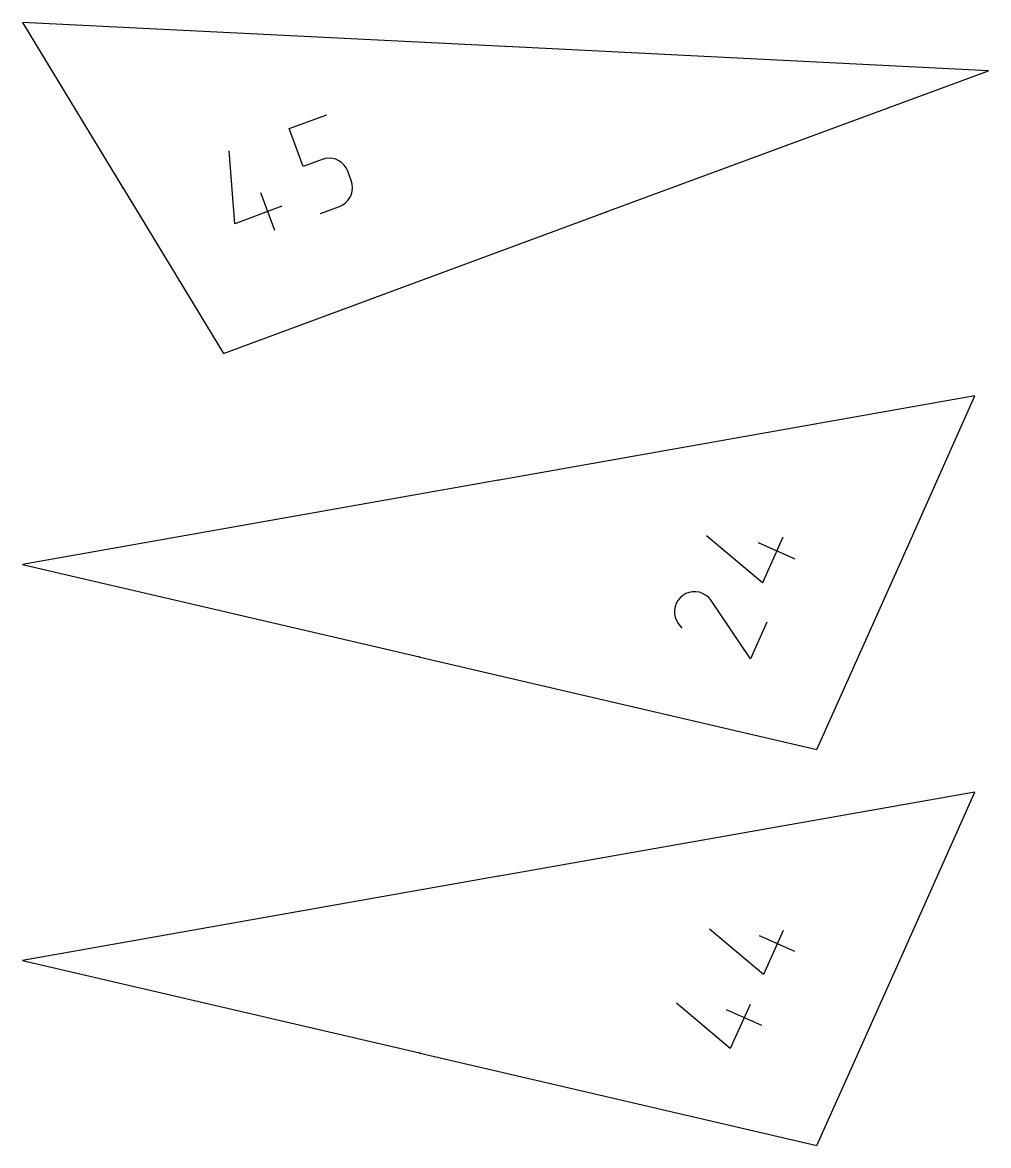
# Model space of a CAD drawing. Extents: x 0 to 200, y 0 to 297.
# Drawn here: x 56.5 to 128.6, y 151.3 to 235.2 of the extents above; entities that cross this region are included whole.
import ezdxf

# ---------------------------------------------------------------- set-up
doc = ezdxf.new("R2010")
doc.units = 0

msp = doc.modelspace()

# ---------------------------------------------------------------- linework, layer by layer
at = {"layer": 'annotation', "color": 1}
for p, q in [((92.53974, 233.382869), (92.542625, 233.391358)), ((92.545889, 233.382562), (92.53974, 233.382869)), ((92.543923, 233.380192), (92.544168, 233.385111)), ((92.549919, 233.379893), (92.554829, 233.386982)), ((92.554837, 233.379648), (92.549919, 233.379893)), ((92.55074, 233.389719), (92.550386, 233.389116)), ((92.551015, 233.39007), (92.55074, 233.389719)), ((92.551337, 233.390358), (92.551015, 233.39007)), ((92.551699, 233.390581), (92.551337, 233.390358)), ((92.552089, 233.390738), (92.551699, 233.390581)), ((92.552499, 233.390826), (92.552089, 233.390738)), ((92.55292, 233.390844), (92.552499, 233.390826)), ((92.553342, 233.39079), (92.55292, 233.390844)), ((92.553755, 233.390661), (92.553342, 233.39079)), ((92.554149, 233.390456), (92.553755, 233.390661)), ((92.554498, 233.390181), (92.554149, 233.390456)), ((92.554149, 233.390456), (92.554149, 233.390456)), ((92.554785, 233.389858), (92.554498, 233.390181)), ((92.555007, 233.389497), (92.554785, 233.389858)), ((92.554829, 233.386982), (92.554835, 233.386989)), ((92.554829, 233.386982), (92.554829, 233.386982)), ((92.554835, 233.386989), (92.55484, 233.386995)), ((92.55484, 233.386995), (92.554845, 233.387002)), ((92.554845, 233.387002), (92.554851, 233.387009)), ((92.554851, 233.387009), (92.554856, 233.387016)), ((92.554856, 233.387016), (92.554861, 233.387023)), ((92.554861, 233.387023), (92.554866, 233.387031)), ((92.554866, 233.387031), (92.554871, 233.387039)), ((92.554871, 233.387039), (92.554876, 233.387048)), ((92.554876, 233.387048), (92.555084, 233.387441)), ((92.554876, 233.387048), (92.554876, 233.387048)), ((92.555164, 233.389106), (92.555007, 233.389497)), ((92.555084, 233.387441), (92.555214, 233.387853)), ((92.555252, 233.388695), (92.555164, 233.389106)), ((92.555214, 233.387853), (92.555269, 233.388274)), ((92.555269, 233.388274), (92.555252, 233.388695)), ((76.390505, 227.257408), (79.204874, 228.297498)), ((77.433386, 224.435489), (76.390505, 227.257408)), ((72.31687, 220.150739), (71.900808, 225.598176)), ((78.84057, 224.955534), (77.433386, 224.435489)), ((79.101584, 225.026325), (78.84057, 224.955534)), ((79.363579, 225.049114), (79.101584, 225.026325)), ((79.621103, 225.026352), (79.363579, 225.049114)), ((79.868705, 224.960487), (79.621103, 225.026352)), ((80.100933, 224.853971), (79.868705, 224.960487)), ((80.312335, 224.709252), (80.100933, 224.853971)), ((80.497459, 224.528781), (80.312335, 224.709252)), ((80.650853, 224.315008), (80.497459, 224.528781)), ((80.767065, 224.070382), (80.650853, 224.315008)), ((81.026133, 223.369372), (80.767065, 224.070382)), ((80.767065, 224.070382), (80.767065, 224.070382)), ((81.096966, 223.107836), (81.026133, 223.369372)), ((63.951402, 222.819157), (63.948847, 222.823368)), ((63.955623, 222.821719), (63.951402, 222.819157)), ((63.954017, 222.82548), (63.953988, 222.82506)), ((63.953988, 222.82506), (63.954032, 222.824638)), ((63.954116, 222.825887), (63.954017, 222.82548)), ((63.954032, 222.824638), (63.95415, 222.824223)), ((63.954283, 222.826273), (63.954116, 222.825887)), ((63.95415, 222.824223), (63.954346, 222.823824)), ((63.954516, 222.826628), (63.954283, 222.826273)), ((63.954346, 222.823824), (63.955623, 222.821719)), ((63.954813, 222.826942), (63.954516, 222.826628)), ((63.95517, 222.827205), (63.954813, 222.826942)), ((63.956219, 222.827842), (63.95517, 222.827205)), ((63.95517, 222.827205), (63.95517, 222.827205)), ((63.964126, 222.814813), (63.955478, 222.812441)), ((63.956618, 222.828037), (63.956219, 222.827842)), ((63.957034, 222.828156), (63.956618, 222.828037)), ((63.957457, 222.828199), (63.957034, 222.828156)), ((63.957878, 222.82817), (63.957457, 222.828199)), ((63.958286, 222.82807), (63.957878, 222.82817)), ((63.958672, 222.827902), (63.958286, 222.82807)), ((63.959027, 222.827669), (63.958672, 222.827902)), ((63.959341, 222.827373), (63.959027, 222.827669)), ((63.959604, 222.827016), (63.959341, 222.827373)), ((63.960882, 222.824911), (63.959604, 222.827016)), ((63.959604, 222.827016), (63.959604, 222.827016)), ((63.963997, 222.819778), (63.959786, 222.817223)), ((63.960932, 222.820077), (63.964126, 222.814813)), ((75.301367, 219.652521), (74.261277, 222.46689)), ((81.030091, 222.339372), (81.096408, 222.587367)), ((81.096408, 222.587367), (81.119545, 222.845345)), ((81.119545, 222.845345), (81.096966, 223.107836)), ((80.139582, 221.440553), (80.383752, 221.5566)), ((80.383752, 221.5566), (80.597424, 221.709974)), ((80.597424, 221.709974), (80.778062, 221.895206)), ((80.778062, 221.895206), (80.92313, 222.106829)), ((80.92313, 222.106829), (81.030091, 222.339372)), ((75.835427, 221.451072), (72.31687, 220.150739)), ((78.732397, 220.920508), (80.139582, 221.440553)), ((80.139582, 221.440553), (80.139582, 221.440553)), ((100.046232, 221.01511), (100.048543, 221.015964)), ((100.046412, 221.021731), (100.047943, 221.01048)), ((100.047943, 221.01048), (100.052566, 221.012189)), ((100.053476, 221.021715), (100.059249, 221.023848)), ((100.054353, 221.024666), (100.056059, 221.020048)), ((100.059249, 221.023848), (100.059932, 221.014911)), ((92.032537, 200.988896), (92.032308, 200.98817)), ((92.032743, 200.989334), (92.032537, 200.988896)), ((92.033015, 200.989718), (92.032743, 200.989334)), ((92.033344, 200.990042), (92.033015, 200.989718)), ((92.03372, 200.990304), (92.033344, 200.990042)), ((92.034134, 200.990497), (92.03372, 200.990304)), ((92.034049, 200.978277), (92.037536, 200.986985)), ((92.039324, 200.979209), (92.034049, 200.978277)), ((92.034576, 200.990618), (92.034134, 200.990497)), ((92.035036, 200.990662), (92.034576, 200.990618)), ((92.035505, 200.990626), (92.035036, 200.990662)), ((92.035973, 200.990504), (92.035505, 200.990626)), ((92.036409, 200.990298), (92.035973, 200.990504)), ((92.035973, 200.990504), (92.035973, 200.990504)), ((92.036792, 200.990025), (92.036409, 200.990298)), ((92.037116, 200.989695), (92.036792, 200.990025)), ((92.037377, 200.989318), (92.037116, 200.989695)), ((92.03757, 200.988904), (92.037377, 200.989318)), ((92.037536, 200.986985), (92.037541, 200.986994)), ((92.037536, 200.986985), (92.037536, 200.986985)), ((92.037541, 200.986994), (92.037545, 200.987002)), ((92.037545, 200.987002), (92.037549, 200.98701)), ((92.037549, 200.98701), (92.037553, 200.987019)), ((92.037553, 200.987019), (92.037557, 200.987027)), ((92.037557, 200.987027), (92.03756, 200.987036)), ((92.03756, 200.987036), (92.037564, 200.987046)), ((92.037564, 200.987046), (92.037567, 200.987056)), ((92.037567, 200.987056), (92.03757, 200.987066)), ((92.03769, 200.988462), (92.03757, 200.988904)), ((92.03757, 200.987066), (92.037695, 200.987534)), ((92.03757, 200.987066), (92.03757, 200.987066)), ((92.037734, 200.988002), (92.03769, 200.988462)), ((92.037695, 200.987534), (92.037734, 200.988002)), ((92.042267, 200.990616), (92.042038, 200.989891)), ((92.042473, 200.991055), (92.042267, 200.990616)), ((92.042746, 200.991438), (92.042473, 200.991055)), ((92.043075, 200.991763), (92.042746, 200.991438)), ((92.043451, 200.992024), (92.043075, 200.991763)), ((92.043864, 200.992217), (92.043451, 200.992024)), ((92.04378, 200.979997), (92.047267, 200.988706)), ((92.049055, 200.98093), (92.04378, 200.979997)), ((92.044306, 200.992338), (92.043864, 200.992217)), ((92.044766, 200.992383), (92.044306, 200.992338)), ((92.045235, 200.992346), (92.044766, 200.992383)), ((92.045704, 200.992225), (92.045235, 200.992346)), ((92.04614, 200.992018), (92.045704, 200.992225)), ((92.045704, 200.992225), (92.045704, 200.992225)), ((92.046522, 200.991745), (92.04614, 200.992018)), ((92.046846, 200.991415), (92.046522, 200.991745)), ((92.047107, 200.991039), (92.046846, 200.991415)), ((92.0473, 200.990625), (92.047107, 200.991039)), ((92.047267, 200.988706), (92.047271, 200.988714)), ((92.047267, 200.988706), (92.047267, 200.988706)), ((92.047271, 200.988714), (92.047276, 200.988722)), ((92.047276, 200.988722), (92.04728, 200.988731)), ((92.04728, 200.988731), (92.047284, 200.988739)), ((92.047284, 200.988739), (92.047287, 200.988748)), ((92.047287, 200.988748), (92.047291, 200.988757)), ((92.047291, 200.988757), (92.047294, 200.988766)), ((92.047294, 200.988766), (92.047298, 200.988776)), ((92.047298, 200.988776), (92.047301, 200.988786)), ((92.047421, 200.990183), (92.0473, 200.990625)), ((92.047301, 200.988786), (92.047426, 200.989254)), ((92.047301, 200.988786), (92.047301, 200.988786)), ((92.047464, 200.989723), (92.047421, 200.990183)), ((92.047426, 200.989254), (92.047464, 200.989723)), ((111.744216, 193.307331), (107.559249, 196.818846)), ((113.274915, 196.731752), (111.744216, 193.307331)), ((114.187169, 195.092409), (111.448096, 196.316761)), ((121.718034, 194.068187), (121.727948, 194.060819)), ((121.720974, 194.074763), (121.723159, 194.079652)), ((121.723046, 194.06301), (121.72414, 194.065457)), ((121.723159, 194.079652), (121.728412, 194.071884)), ((121.727948, 194.060819), (121.730136, 194.065714)), ((121.728412, 194.071884), (121.728412, 194.071884)), ((121.728412, 194.071884), (121.728416, 194.071875)), ((121.728416, 194.071875), (121.728421, 194.071867)), ((121.728421, 194.071867), (121.728425, 194.071859)), ((121.728425, 194.071859), (121.72843, 194.071851)), ((121.72843, 194.071851), (121.728435, 194.071843)), ((121.728435, 194.071843), (121.728441, 194.071835)), ((121.728441, 194.071835), (121.728447, 194.071827)), ((121.728447, 194.071827), (121.728453, 194.071819)), ((121.728453, 194.071819), (121.72846, 194.07181)), ((121.72846, 194.07181), (121.72846, 194.07181)), ((121.72846, 194.07181), (121.728777, 194.071445)), ((121.728777, 194.071445), (121.729143, 194.07115)), ((121.729143, 194.07115), (121.729548, 194.070928)), ((121.729548, 194.070928), (121.729982, 194.07078)), ((121.729982, 194.07078), (121.730433, 194.070708)), ((121.730433, 194.070708), (121.73089, 194.070712)), ((121.73089, 194.070712), (121.731345, 194.070796)), ((121.731345, 194.070796), (121.731785, 194.070959)), ((121.731785, 194.070959), (121.732201, 194.071205)), ((121.732201, 194.071205), (121.732564, 194.071524)), ((121.732201, 194.071205), (121.732201, 194.071205)), ((121.732796, 194.07495), (121.732324, 194.075547)), ((121.732564, 194.071524), (121.732857, 194.071892)), ((121.733043, 194.074534), (121.732796, 194.07495)), ((121.732857, 194.071892), (121.733078, 194.072298)), ((121.733208, 194.074094), (121.733043, 194.074534)), ((121.733078, 194.072298), (121.733226, 194.072731)), ((121.733293, 194.07364), (121.733208, 194.074094)), ((121.733226, 194.072731), (121.733298, 194.073182)), ((121.733298, 194.073182), (121.733293, 194.07364)), ((105.587381, 192.195919), (105.423146, 191.989842)), ((105.790975, 192.374873), (105.587381, 192.195919)), ((106.023829, 192.512238), (105.790975, 192.374873)), ((105.790975, 192.374873), (105.790975, 192.374873)), ((106.27052, 192.603847), (106.023829, 192.512238)), ((106.525124, 192.650552), (106.27052, 192.603847)), ((106.781715, 192.653207), (106.525124, 192.650552)), ((107.03437, 192.612665), (106.781715, 192.653207)), ((107.277164, 192.529779), (107.03437, 192.612665)), ((107.504173, 192.405401), (107.277164, 192.529779)), ((107.709473, 192.240386), (107.504173, 192.405401)), ((107.887139, 192.035585), (107.709473, 192.240386)), ((105.216658, 191.51957), (105.176354, 191.266999)), ((105.299247, 191.762455), (105.216658, 191.51957)), ((105.423146, 191.989842), (105.299247, 191.762455)), ((107.890882, 192.030832), (107.887139, 192.035585)), ((107.887139, 192.035585), (107.887139, 192.035585)), ((107.894374, 192.026202), (107.890882, 192.030832)), ((107.897639, 192.021663), (107.894374, 192.026202)), ((107.9007, 192.01718), (107.897639, 192.021663)), ((107.903581, 192.01272), (107.9007, 192.01718)), ((107.906304, 192.008251), (107.903581, 192.01272)), ((107.908893, 192.003738), (107.906304, 192.008251)), ((107.911372, 191.999148), (107.908893, 192.003738)), ((107.913764, 191.994449), (107.911372, 191.999148)), ((110.856996, 187.642142), (107.913764, 191.994449)), ((107.913764, 191.994449), (107.913764, 191.994449)), ((105.176354, 191.266999), (105.17931, 191.010556)), ((105.17931, 191.010556), (105.226502, 190.756053)), ((105.226502, 190.756053), (105.318903, 190.509302)), ((105.318903, 190.509302), (105.457489, 190.276115)), ((105.457489, 190.276115), (105.722093, 189.942059)), ((112.081348, 190.381214), (110.856996, 187.642142)), ((86.128749, 187.776764), (86.128682, 187.776287)), ((86.128682, 187.776287), (86.128701, 187.775819)), ((86.128701, 187.775819), (86.128799, 187.775368)), ((86.1289, 187.777224), (86.128749, 187.776764)), ((86.128749, 187.776764), (86.128749, 187.776764)), ((86.128799, 187.775368), (86.128972, 187.774944)), ((86.129124, 187.777637), (86.1289, 187.777224)), ((86.128972, 187.774944), (86.129214, 187.774557)), ((86.129412, 187.777999), (86.129124, 187.777637)), ((86.129214, 187.774557), (86.129518, 187.774215)), ((86.129755, 187.778304), (86.129412, 187.777999)), ((86.129518, 187.774215), (86.129879, 187.773927)), ((86.130143, 187.778546), (86.129755, 187.778304)), ((86.129879, 187.773927), (86.130292, 187.773703)), ((86.129966, 187.781988), (86.129898, 187.781509)), ((86.129898, 187.781509), (86.129917, 187.781039)), ((86.129917, 187.781039), (86.130015, 187.780587)), ((86.130268, 187.783288), (86.129966, 187.781988)), ((86.129966, 187.781988), (86.129966, 187.781988)), ((86.130015, 187.780587), (86.130188, 187.780163)), ((86.130567, 187.778719), (86.130143, 187.778546)), ((86.130188, 187.780163), (86.130429, 187.779775)), ((86.13042, 187.783747), (86.130268, 187.783288)), ((86.130292, 187.773703), (86.130751, 187.773551)), ((86.130644, 187.78416), (86.13042, 187.783747)), ((86.130429, 187.779775), (86.130733, 187.779432)), ((86.131019, 187.778817), (86.130567, 187.778719)), ((86.130932, 187.784521), (86.130644, 187.78416)), ((86.130733, 187.779432), (86.131095, 187.779144)), ((86.130751, 187.773551), (86.130751, 187.773551)), ((86.130751, 187.773551), (86.131229, 187.773484)), ((86.131274, 187.784825), (86.130932, 187.784521)), ((86.131488, 187.778836), (86.131019, 187.778817)), ((86.131095, 187.779144), (86.131507, 187.77892)), ((86.131229, 187.773484), (86.131698, 187.773503)), ((86.131662, 187.785065), (86.131274, 187.784825)), ((86.131966, 187.778769), (86.131488, 187.778836)), ((86.131507, 187.77892), (86.131966, 187.778769)), ((86.132086, 187.785237), (86.131662, 187.785065)), ((86.131698, 187.773503), (86.13215, 187.773601)), ((86.131966, 187.778769), (86.131966, 187.778769)), ((86.131966, 187.778769), (86.132444, 187.778702)), ((86.132424, 187.778618), (86.131966, 187.778769)), ((86.131966, 187.778769), (86.131966, 187.778769)), ((86.132537, 187.785335), (86.132086, 187.785237)), ((86.13215, 187.773601), (86.132574, 187.773774)), ((86.132837, 187.778394), (86.132424, 187.778618)), ((86.132444, 187.778702), (86.132914, 187.778721)), ((86.133006, 187.785353), (86.132537, 187.785335)), ((86.132574, 187.773774), (86.132961, 187.774015)), ((86.133198, 187.778106), (86.132837, 187.778394)), ((86.132914, 187.778721), (86.133365, 187.778819)), ((86.132961, 187.774015), (86.133304, 187.774319)), ((86.133484, 187.785285), (86.133006, 187.785353)), ((86.133503, 187.777763), (86.133198, 187.778106)), ((86.133304, 187.774319), (86.133591, 187.77468)), ((86.133365, 187.778819), (86.133789, 187.778992)), ((86.133943, 187.785135), (86.133484, 187.785285)), ((86.133484, 187.785285), (86.133484, 187.785285)), ((86.133744, 187.777375), (86.133503, 187.777763)), ((86.133591, 187.77468), (86.133815, 187.775091)), ((86.133917, 187.77695), (86.133744, 187.777375)), ((86.133789, 187.778992), (86.134177, 187.779234)), ((86.133815, 187.775091), (86.133966, 187.775549)), ((86.134015, 187.776498), (86.133917, 187.77695)), ((86.134355, 187.784911), (86.133943, 187.785135)), ((86.133966, 187.775549), (86.134033, 187.776028)), ((86.133966, 187.775549), (86.133966, 187.775549)), ((86.134033, 187.776028), (86.134015, 187.776498)), ((86.134177, 187.779234), (86.13452, 187.779538)), ((86.134717, 187.784624), (86.134355, 187.784911)), ((86.13452, 187.779538), (86.134808, 187.7799)), ((86.135021, 187.784282), (86.134717, 187.784624)), ((86.134808, 187.7799), (86.135032, 187.780314)), ((86.135263, 187.783895), (86.135021, 187.784282)), ((86.135032, 187.780314), (86.135183, 187.780773)), ((86.135183, 187.780773), (86.135486, 187.782073)), ((86.135436, 187.783472), (86.135263, 187.783895)), ((86.135535, 187.783021), (86.135436, 187.783472)), ((86.135486, 187.782073), (86.135553, 187.782552)), ((86.135486, 187.782073), (86.135486, 187.782073)), ((86.135553, 187.782552), (86.135535, 187.783021)), ((86.138365, 187.774499), (86.138303, 187.774045)), ((86.138303, 187.774045), (86.138317, 187.773589)), ((86.138317, 187.773589), (86.138409, 187.77314)), ((86.138506, 187.774939), (86.138365, 187.774499)), ((86.138409, 187.77314), (86.138578, 187.772709)), ((86.138726, 187.775355), (86.138506, 187.774939)), ((86.138578, 187.772709), (86.138822, 187.772308)), ((86.139024, 187.775736), (86.138726, 187.775355)), ((86.138822, 187.772308), (86.139142, 187.771947)), ((86.139032, 187.775745), (86.139024, 187.775736)), ((86.139024, 187.775736), (86.139024, 187.775736)), ((86.139038, 187.775752), (86.139032, 187.775745)), ((86.139045, 187.77576), (86.139038, 187.775752)), ((86.139052, 187.775766), (86.139045, 187.77576)), ((86.139059, 187.775773), (86.139052, 187.775766)), ((86.139066, 187.775779), (86.139059, 187.775773)), ((86.139073, 187.775785), (86.139066, 187.775779)), ((86.13908, 187.775791), (86.139073, 187.775785)), ((86.139088, 187.775797), (86.13908, 187.775791)), ((86.145717, 187.782435), (86.139088, 187.775797)), ((86.139088, 187.775797), (86.139088, 187.775797)), ((86.139142, 187.771947), (86.139142, 187.771947)), ((86.139142, 187.771947), (86.139525, 187.77165)), ((86.139525, 187.77165), (86.139942, 187.771433)), ((86.139942, 187.771433), (86.140383, 187.771293)), ((86.140383, 187.771293), (86.140837, 187.77123)), ((86.140499, 187.783651), (86.145717, 187.782435)), ((86.140837, 187.77123), (86.141293, 187.771246)), ((86.141293, 187.771246), (86.141742, 187.771338)), ((86.141742, 187.771338), (86.142172, 187.771507)), ((86.142172, 187.771507), (86.142573, 187.771753)), ((86.142573, 187.771753), (86.142934, 187.772075)), ((86.142934, 187.772075), (86.14343, 187.772652)), ((92.033541, 171.391587), (92.03446, 171.400506)), ((92.039603, 171.392659), (92.033541, 171.391587)), ((92.038215, 171.389911), (92.037357, 171.39476)), ((92.042737, 171.400718), (92.042526, 171.400051)), ((92.042926, 171.401121), (92.042737, 171.400718)), ((92.043176, 171.401473), (92.042926, 171.401121)), ((92.043479, 171.401772), (92.043176, 171.401473)), ((92.043824, 171.402012), (92.043479, 171.401772)), ((92.044205, 171.402189), (92.043824, 171.402012)), ((92.044127, 171.390956), (92.047332, 171.398961)), ((92.048976, 171.391813), (92.044127, 171.390956)), ((92.044611, 171.402301), (92.044205, 171.402189)), ((92.045034, 171.402342), (92.044611, 171.402301)), ((92.045465, 171.402308), (92.045034, 171.402342)), ((92.045896, 171.402196), (92.045465, 171.402308)), ((92.046297, 171.402006), (92.045896, 171.402196)), ((92.045896, 171.402196), (92.045896, 171.402196)), ((92.046648, 171.401755), (92.046297, 171.402006)), ((92.046946, 171.401452), (92.046648, 171.401755)), ((92.047186, 171.401106), (92.046946, 171.401452)), ((92.047363, 171.400725), (92.047186, 171.401106)), ((92.047332, 171.398961), (92.047337, 171.398969)), ((92.047332, 171.398961), (92.047332, 171.398961)), ((92.047337, 171.398969), (92.047341, 171.398977)), ((92.047341, 171.398977), (92.047344, 171.398984)), ((92.047344, 171.398984), (92.047348, 171.398992)), ((92.047348, 171.398992), (92.047351, 171.399)), ((92.047351, 171.399), (92.047355, 171.399008)), ((92.047355, 171.399008), (92.047358, 171.399017)), ((92.047358, 171.399017), (92.047361, 171.399026)), ((92.047361, 171.399026), (92.047364, 171.399035)), ((92.047474, 171.400319), (92.047363, 171.400725)), ((92.047364, 171.399035), (92.047479, 171.399465)), ((92.047364, 171.399035), (92.047364, 171.399035)), ((92.047514, 171.399896), (92.047474, 171.400319)), ((92.047479, 171.399465), (92.047514, 171.399896)), ((111.815466, 164.04569), (107.783907, 167.428484)), ((113.290055, 167.344582), (111.815466, 164.04569)), ((114.168868, 165.765333), (111.530201, 166.944804)), ((121.718251, 164.477858), (121.718186, 164.477431)), ((121.718186, 164.477431), (121.718196, 164.477006)), ((121.718196, 164.477006), (121.718278, 164.476593)), ((121.718395, 164.478277), (121.718251, 164.477858)), ((121.718278, 164.476593), (121.718428, 164.476201)), ((121.7194, 164.480525), (121.718395, 164.478277)), ((121.718395, 164.478277), (121.718395, 164.478277)), ((121.718428, 164.476201), (121.718643, 164.475838)), ((121.718643, 164.475838), (121.718919, 164.475515)), ((121.718919, 164.475515), (121.719253, 164.47524)), ((121.719253, 164.47524), (121.719641, 164.475023)), ((121.719641, 164.475023), (121.720761, 164.474523)), ((121.720761, 164.474523), (121.720761, 164.474523)), ((121.720761, 164.474523), (121.721181, 164.474378)), ((121.721181, 164.474378), (121.721608, 164.474313)), ((121.721608, 164.474313), (121.722032, 164.474323)), ((121.72185, 164.486007), (121.726346, 164.483997)), ((121.722032, 164.474323), (121.722445, 164.474405)), ((121.722445, 164.474405), (121.722836, 164.474555)), ((121.722836, 164.474555), (121.723198, 164.47477)), ((121.723198, 164.47477), (121.72352, 164.475046)), ((121.723348, 164.483316), (121.72586, 164.488937)), ((121.72352, 164.475046), (121.723794, 164.47538)), ((121.723794, 164.47538), (121.72401, 164.475767)), ((121.72401, 164.475767), (121.725015, 164.478015)), ((121.725015, 164.478015), (121.729523, 164.476)), ((121.72586, 164.488937), (121.732729, 164.483173)), ((121.729523, 164.476), (121.727514, 164.471504)), ((109.34498, 158.518815), (105.313422, 161.90161)), ((111.698383, 160.238458), (109.059716, 161.417929)), ((110.819569, 161.817708), (109.34498, 158.518815)), ((86.129445, 158.184737), (86.130192, 158.184834)), ((86.129445, 158.184737), (86.129445, 158.184737)), ((86.129929, 158.192219), (86.129867, 158.191779)), ((86.129867, 158.191779), (86.129884, 158.191347)), ((86.129884, 158.191347), (86.129975, 158.190933)), ((86.130208, 158.193414), (86.129929, 158.192219)), ((86.129929, 158.192219), (86.129929, 158.192219)), ((86.129975, 158.190933), (86.130133, 158.190543)), ((86.130133, 158.190543), (86.130355, 158.190188)), ((86.130192, 158.184834), (86.130903, 158.185034)), ((86.130347, 158.193836), (86.130208, 158.193414)), ((86.130553, 158.194216), (86.130347, 158.193836)), ((86.130355, 158.190188), (86.130635, 158.189874)), ((86.130817, 158.194549), (86.130553, 158.194216)), ((86.130635, 158.189874), (86.130967, 158.18961)), ((86.136178, 158.195977), (86.130778, 158.197235)), ((86.131132, 158.194829), (86.130817, 158.194549)), ((86.130903, 158.185034), (86.13157, 158.18533)), ((86.130967, 158.18961), (86.131347, 158.189404)), ((86.131488, 158.195051), (86.131132, 158.194829)), ((86.131347, 158.189404), (86.13177, 158.189265)), ((86.131878, 158.19521), (86.131488, 158.195051)), ((86.13157, 158.18533), (86.132185, 158.185714)), ((86.13177, 158.189265), (86.134168, 158.188707)), ((86.132293, 158.1953), (86.131878, 158.19521)), ((86.132185, 158.185714), (86.132738, 158.186179)), ((86.132725, 158.195318), (86.132293, 158.1953)), ((86.133165, 158.195256), (86.132725, 158.195318)), ((86.132738, 158.186179), (86.133221, 158.186718)), ((86.133586, 158.195117), (86.133165, 158.195256)), ((86.133165, 158.195256), (86.133165, 158.195256)), ((86.133221, 158.186718), (86.133626, 158.187324)), ((86.133966, 158.194911), (86.133586, 158.195117)), ((86.133626, 158.187324), (86.133945, 158.187989)), ((86.133945, 158.187989), (86.134168, 158.188707)), ((86.134298, 158.194646), (86.133966, 158.194911)), ((86.134168, 158.188707), (86.135004, 158.192296)), ((86.134578, 158.194331), (86.134298, 158.194646)), ((86.134799, 158.193974), (86.134578, 158.194331)), ((86.134958, 158.193584), (86.134799, 158.193974)), ((86.135049, 158.193169), (86.134958, 158.193584)), ((86.135004, 158.192296), (86.135066, 158.192737)), ((86.135004, 158.192296), (86.135004, 158.192296)), ((86.135066, 158.192737), (86.135049, 158.193169)), ((86.139054, 158.191353), (86.14505, 158.189956)), ((86.14141, 158.193335), (86.140293, 158.188539)), ((86.14505, 158.189956), (86.140699, 158.182115))]:
    msp.add_line(p, q, dxfattribs=at)
at = {"layer": 'boundary', "color": 5}
for p, q in [((92.522137, 233.38683), (56.451877, 235.186976)), ((56.451877, 235.186976), (63.944361, 222.841445)), ((92.548771, 233.410933), (92.522137, 233.38683)), ((92.572874, 233.384298), (92.548771, 233.410933)), ((128.643133, 231.584152), (92.572874, 233.384298)), ((100.076992, 221.027124), (128.643133, 231.584152)), ((63.944361, 222.841445), (63.935826, 222.806553)), ((63.935826, 222.806553), (63.970718, 222.798017)), ((63.970718, 222.798017), (71.463202, 210.452486)), ((71.463202, 210.452486), (100.029342, 221.009514)), ((100.029342, 221.009514), (100.061972, 220.994494)), ((100.061972, 220.994494), (100.076992, 221.027124)), ((127.62913, 207.277486), (92.065516, 200.989964)), ((121.735918, 194.093423), (127.62913, 207.277486)), ((92.015492, 200.98112), (56.451877, 194.693598)), ((92.036082, 201.010554), (92.015492, 200.98112)), ((92.065516, 200.989964), (92.036082, 201.010554)), ((56.451877, 194.693598), (86.112189, 187.784053)), ((115.821976, 180.862982), (121.715188, 194.047045)), ((121.715188, 194.047045), (121.748742, 194.059869)), ((121.748742, 194.059869), (121.735918, 194.093423)), ((86.112189, 187.784053), (86.131164, 187.753553)), ((86.131164, 187.753553), (86.161664, 187.772528)), ((86.161664, 187.772528), (115.821976, 180.862982)), ((127.629142, 177.687982), (92.065522, 171.400368)), ((121.735926, 164.503911), (127.629142, 177.687982)), ((92.015497, 171.391524), (56.451877, 165.10391)), ((92.036087, 171.420958), (92.015497, 171.391524)), ((92.065522, 171.400368), (92.036087, 171.420958)), ((56.451877, 165.10391), (86.112191, 158.194449)), ((121.74875, 164.470357), (121.735926, 164.503911)), ((115.82198, 151.273462), (121.715196, 164.457533)), ((121.715196, 164.457533), (121.74875, 164.470357)), ((86.112191, 158.194449), (86.131166, 158.163948)), ((86.131166, 158.163948), (86.161667, 158.182923)), ((86.161667, 158.182923), (115.82198, 151.273462))]:
    msp.add_line(p, q, dxfattribs=at)

doc.saveas('drawing.dxf')
